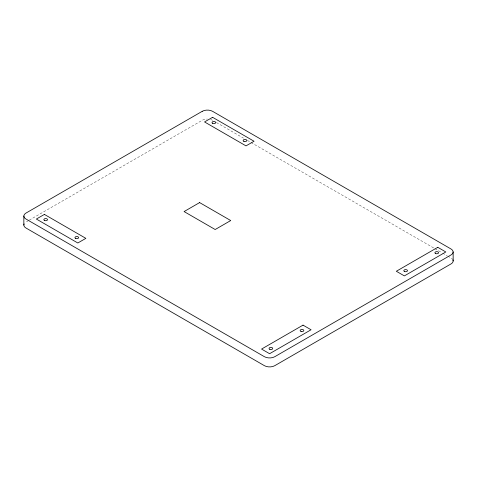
<?xml version="1.0" encoding="UTF-8"?>
<svg xmlns="http://www.w3.org/2000/svg" width="477" height="477" viewBox="0 0 477 477"><rect width="100%" height="100%" fill="white"/><g stroke="black" fill="none" stroke-linecap="round" stroke-linejoin="round"><path stroke-width="0.36" stroke-dasharray="2.38 1.79" d="M28.572 220.559L25.996 222.043A7.328 4.233 0 0 0 25.084 222.681M29.21 220.183L202.218 120.299A7.328 4.233 0 0 1 207.4 119.059M216.451 122.535L243.514 138.157M247.384 140.393L434.249 248.278M434.893 248.648L441.982 252.744M442.626 253.114L447.14 255.72M447.784 256.089L451.003 257.95A7.328 4.233 0 0 1 452.59 259.321M210.643 119.5A7.328 4.233 0 0 1 212.587 120.299"/><path stroke-width="0.72" d="M453.15 251.963L453.15 260.943M23.85 216.057L23.85 225.037M24.1 223.94A7.328 4.233 0 0 0 25.996 228.024L264.413 365.674A7.328 4.233 0 0 0 274.782 365.674L451.003 263.936A7.328 4.233 0 0 0 452.9 259.846M202.218 111.326L25.996 213.064A7.328 4.233 0 0 0 25.996 219.05L264.413 356.701A7.328 4.233 0 0 0 274.782 356.701L451.003 254.956A7.328 4.233 0 0 0 451.003 248.976L212.587 111.326A7.328 4.233 0 0 0 202.218 111.326M44.397 214.411L36.365 219.05L77.829 242.99L85.86 238.351L44.397 214.411M212.587 117.306L204.55 121.945L246.013 145.884L254.05 141.246L212.587 117.306M199.624 202.594L184.08 211.567L215.175 229.52L230.725 220.547L199.624 202.594M303.026 325.129L261.563 349.069L269.6 353.707L311.064 329.768L303.026 325.129M437.785 247.324L396.321 271.264L404.359 275.903L445.822 251.963L437.785 247.324M435.453 253.46A1.83 1.055 0 0 0 438.518 252.989A1.83 1.055 0 0 0 436.276 251.689A1.83 1.055 0 0 0 435.453 253.46M404.591 271.532A1.83 1.055 0 0 0 407.477 270.769A1.83 1.055 0 0 0 404.89 269.708A1.83 1.055 0 0 0 404.591 271.532M301.076 331.432A1.83 1.055 0 0 0 303.825 330.513A1.83 1.055 0 0 0 301.076 329.601A1.83 1.055 0 0 0 301.076 331.432M269.833 349.331A1.83 1.055 0 0 0 272.719 348.568A1.83 1.055 0 0 0 270.131 347.506A1.83 1.055 0 0 0 269.833 349.331M44.397 220.398A1.83 1.055 0 0 0 47.461 219.921A1.83 1.055 0 0 0 45.22 218.627A1.83 1.055 0 0 0 44.397 220.398M75.73 238.464A1.83 1.055 0 0 0 78.616 237.701A1.83 1.055 0 0 0 76.028 236.64A1.83 1.055 0 0 0 75.73 238.464M212.587 123.293A1.83 1.055 0 0 0 215.652 122.822A1.83 1.055 0 0 0 213.404 121.522A1.83 1.055 0 0 0 212.587 123.293M243.92 141.365A1.83 1.055 0 0 0 246.806 140.596A1.83 1.055 0 0 0 244.218 139.54A1.83 1.055 0 0 0 243.92 141.365"/></g></svg>
